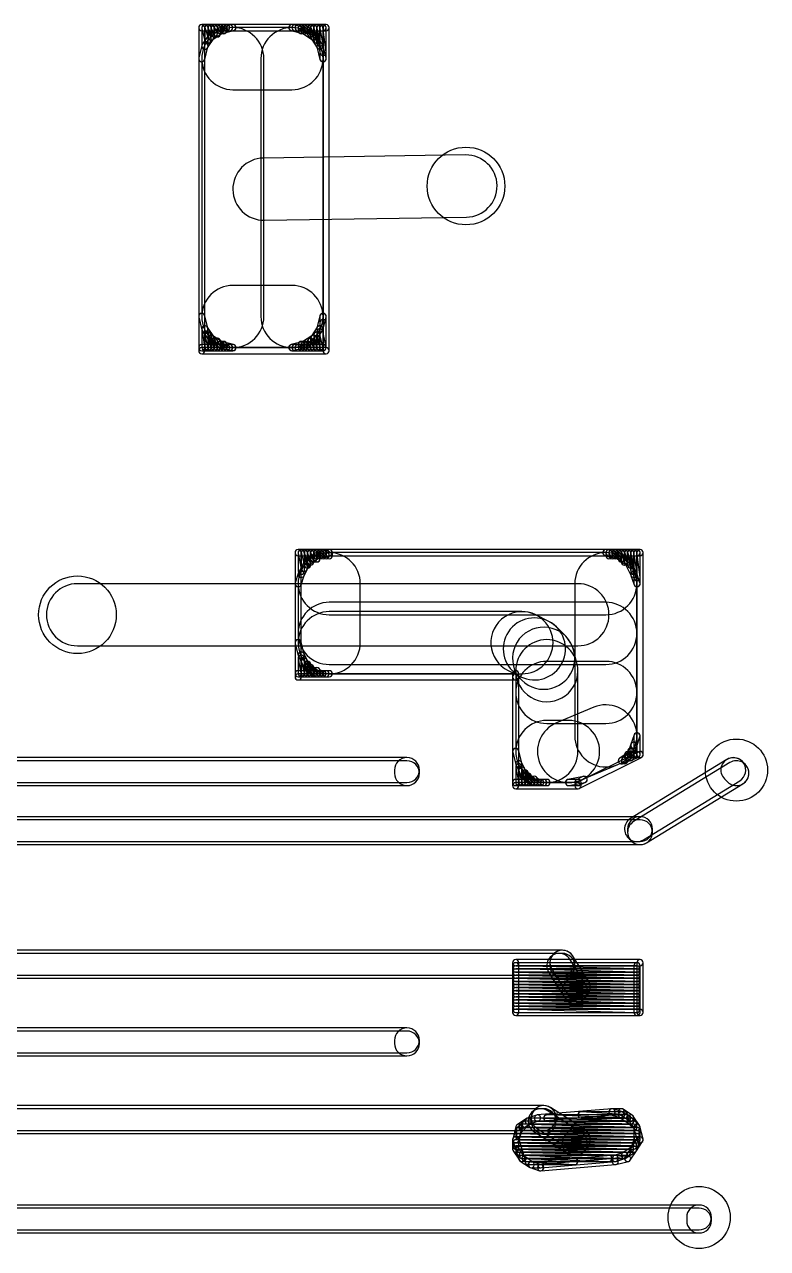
# Model space of a CAD drawing. Extents: x 2.7 to 76.1, y 3.1 to 47.6.
# Drawn here: x 69.26 to 75.34, y 16.93 to 26.94 of the extents above; entities that cross this region are included whole.
import ezdxf

# ---------------------------------------------------------------- set-up
doc = ezdxf.new("R2010")
doc.units = 0

msp = doc.modelspace()

# ---------------------------------------------------------------- linework, layer by layer
for points in [[(70.9676, 26.9399), (70.7136, 26.9399, 1), (70.7136, 26.88905), (70.9676, 26.88905, 1)], [(70.688175, 26.914475), (70.688175, 26.660475, 1), (70.739025, 26.660475), (70.739025, 26.914475, 1)], [(71.7296, 26.9399), (70.7136, 26.9399, 1), (70.7136, 26.88905), (71.7296, 26.88905, 1)], [(70.688175, 26.914475), (70.688175, 24.272875, 1), (70.739025, 24.272875), (70.739025, 26.914475, 1)], [(70.71433, 26.908305), (70.73973, 26.806705, 1), (70.789065, 26.81904), (70.763665, 26.92064, 1)], [(70.764425, 26.762075), (70.764425, 26.914475, 1), (70.713575, 26.914475), (70.713575, 26.762075, 1)], [(70.740275, 26.90643), (70.765675, 26.83023, 1), (70.81392, 26.846315), (70.78852, 26.922515, 1)], [(70.789825, 26.812875), (70.789825, 26.914475, 1), (70.738975, 26.914475), (70.738975, 26.812875, 1)], [(70.767055, 26.9031), (70.792455, 26.8523, 1), (70.83794, 26.875045), (70.81254, 26.925845, 1)], [(70.815225, 26.838275), (70.815225, 26.914475, 1), (70.764375, 26.914475), (70.764375, 26.838275, 1)], [(70.792455, 26.9031), (70.817855, 26.8523, 1), (70.86334, 26.875045), (70.83794, 26.925845, 1)], [(70.840625, 26.863675), (70.840625, 26.914475, 1), (70.789775, 26.914475), (70.789775, 26.863675, 1)], [(70.82262, 26.896495), (70.84802, 26.871095, 1), (70.883975, 26.90705), (70.858575, 26.93245, 1)], [(70.866025, 26.863675), (70.866025, 26.914475, 1), (70.815175, 26.914475), (70.815175, 26.863675, 1)], [(70.872165, 26.864405), (70.973765, 26.889805, 1), (70.96143, 26.93914), (70.85983, 26.91374, 1)], [(70.84802, 26.896495), (70.87342, 26.871095, 1), (70.909375, 26.90705), (70.883975, 26.93245, 1)], [(70.891425, 26.889075), (70.891425, 26.914475, 1), (70.840575, 26.914475), (70.840575, 26.889075, 1)], [(70.916825, 26.889075), (70.916825, 26.914475, 1), (70.865975, 26.914475), (70.865975, 26.889075, 1)], [(70.8914, 26.88905), (70.9168, 26.88905, 1), (70.9168, 26.9399), (70.8914, 26.9399, 1)], [(70.9168, 26.88905), (70.9422, 26.88905, 1), (70.9422, 26.9399), (70.9168, 26.9399, 1)], [(70.9422, 26.88905), (70.9676, 26.88905, 1), (70.9676, 26.9399), (70.9422, 26.9399, 1)], [(71.44403, 26.889805), (71.54563, 26.864405, 1), (71.557965, 26.91374), (71.456365, 26.93914, 1)], [(71.7042, 26.9399), (71.4502, 26.9399, 1), (71.4502, 26.88905), (71.7042, 26.88905, 1)], [(71.4756, 26.88905), (71.501, 26.88905, 1), (71.501, 26.9399), (71.4756, 26.9399, 1)], [(71.48302, 26.896495), (71.50842, 26.871095, 1), (71.544375, 26.90705), (71.518975, 26.93245, 1)], [(71.50842, 26.896495), (71.53382, 26.871095, 1), (71.569775, 26.90705), (71.544375, 26.93245, 1)], [(71.551825, 26.889075), (71.551825, 26.914475, 1), (71.500975, 26.914475), (71.500975, 26.889075, 1)], [(71.53382, 26.896495), (71.55922, 26.871095, 1), (71.595175, 26.90705), (71.569775, 26.93245, 1)], [(71.577225, 26.889075), (71.577225, 26.914475, 1), (71.526375, 26.914475), (71.526375, 26.889075, 1)], [(71.554455, 26.9031), (71.579855, 26.8523, 1), (71.62534, 26.875045), (71.59994, 26.925845, 1)], [(71.602625, 26.889075), (71.602625, 26.914475, 1), (71.551775, 26.914475), (71.551775, 26.889075, 1)], [(71.578475, 26.90643), (71.603875, 26.83023, 1), (71.65212, 26.846315), (71.62672, 26.922515, 1)], [(71.628025, 26.863675), (71.628025, 26.914475, 1), (71.577175, 26.914475), (71.577175, 26.863675, 1)], [(71.60333, 26.908305), (71.62873, 26.806705, 1), (71.678065, 26.81904), (71.652665, 26.92064, 1)], [(71.653425, 26.838275), (71.653425, 26.914475, 1), (71.602575, 26.914475), (71.602575, 26.838275, 1)], [(71.628465, 26.909485), (71.653865, 26.782485, 1), (71.70373, 26.79246), (71.67833, 26.91946, 1)], [(71.678825, 26.812875), (71.678825, 26.914475, 1), (71.627975, 26.914475), (71.627975, 26.812875, 1)], [(71.65357, 26.91132), (71.67897, 26.70812, 1), (71.729425, 26.714425), (71.704025, 26.917625, 1)], [(71.704225, 26.787475), (71.704225, 26.914475, 1), (71.653375, 26.914475), (71.653375, 26.787475, 1)], [(71.729625, 26.711275), (71.729625, 26.914475, 1), (71.678775, 26.914475), (71.678775, 26.711275, 1)], [(71.729625, 26.660475), (71.729625, 26.914475, 1), (71.678775, 26.914475), (71.678775, 26.660475, 1)], [(71.755025, 24.272875), (71.755025, 26.914475, 1), (71.704175, 26.914475), (71.704175, 24.272875, 1)], [(71.4502, 26.9145), (70.9676, 26.9145, 1), (70.9676, 26.40645), (71.4502, 26.40645, 1)], [(70.713575, 26.660475), (70.713575, 24.552275, 1), (71.221625, 24.552275), (71.221625, 26.660475, 1)], [(70.76015, 26.74797), (70.81095, 26.82417, 1), (70.768645, 26.852375), (70.717845, 26.776175, 1)], [(70.8039, 26.81712), (70.8801, 26.86792, 1), (70.851895, 26.910225), (70.775695, 26.859425, 1)], [(71.704225, 24.552275), (71.704225, 26.660475, 1), (71.196175, 26.660475), (71.196175, 24.552275, 1)], [(71.537695, 26.86792), (71.613895, 26.81712, 1), (71.6421, 26.859425), (71.5659, 26.910225, 1)], [(71.606845, 26.82417), (71.657645, 26.74797, 1), (71.69995, 26.776175), (71.64915, 26.852375, 1)], [(70.738265, 26.654305), (70.763665, 26.755905, 1), (70.71433, 26.76824), (70.68893, 26.66664, 1)], [(71.65413, 26.755905), (71.67953, 26.654305, 1), (71.728865, 26.66664), (71.703465, 26.76824, 1)], [(72.86869, 25.873065), (71.21769, 25.847665, 1), (71.225505, 25.33968), (72.876505, 25.36508, 1)], [(70.9676, 24.29825), (71.4502, 24.29825, 1), (71.4502, 24.8063), (70.9676, 24.8063, 1)], [(70.763665, 24.45684), (70.738265, 24.55844, 1), (70.68893, 24.546105), (70.71433, 24.444505, 1)], [(70.688175, 24.552275), (70.688175, 24.298275, 1), (70.739025, 24.298275), (70.739025, 24.552275, 1)], [(71.67953, 24.55844), (71.65413, 24.45684, 1), (71.703465, 24.444505), (71.728865, 24.546105, 1)], [(71.729625, 24.298275), (71.729625, 24.552275, 1), (71.678775, 24.552275), (71.678775, 24.298275, 1)], [(71.729625, 24.298275), (71.729625, 24.501475, 1), (71.678775, 24.501475), (71.678775, 24.298275, 1)], [(70.71392, 24.446495), (70.73932, 24.294095, 1), (70.789475, 24.30245), (70.764075, 24.45485, 1)], [(70.764425, 24.298275), (70.764425, 24.450675, 1), (70.713575, 24.450675), (70.713575, 24.298275, 1)], [(70.81095, 24.388575), (70.76015, 24.464775, 1), (70.717845, 24.43657), (70.768645, 24.36037, 1)], [(70.73973, 24.393705), (70.76513, 24.292105, 1), (70.814465, 24.30444), (70.789065, 24.40604, 1)], [(70.789825, 24.298275), (70.789825, 24.399875, 1), (70.738975, 24.399875), (70.738975, 24.298275, 1)], [(71.657645, 24.464775), (71.606845, 24.388575, 1), (71.64915, 24.36037), (71.69995, 24.43657, 1)], [(71.62873, 24.393705), (71.65413, 24.292105, 1), (71.703465, 24.30444), (71.678065, 24.40604, 1)], [(71.678825, 24.298275), (71.678825, 24.399875, 1), (71.627975, 24.399875), (71.627975, 24.298275, 1)], [(71.653865, 24.420285), (71.679265, 24.293285, 1), (71.72913, 24.30326), (71.70373, 24.43026, 1)], [(71.704225, 24.298275), (71.704225, 24.425275, 1), (71.653375, 24.425275), (71.653375, 24.298275, 1)], [(70.7136, 24.27285), (70.9676, 24.27285, 1), (70.9676, 24.3237), (70.7136, 24.3237, 1)], [(70.765675, 24.36643), (70.791075, 24.29023, 1), (70.83932, 24.306315), (70.81392, 24.382515, 1)], [(70.815225, 24.298275), (70.815225, 24.374475, 1), (70.764375, 24.374475), (70.764375, 24.298275, 1)], [(70.8801, 24.344825), (70.8039, 24.395625, 1), (70.775695, 24.35332), (70.851895, 24.30252, 1)], [(70.792455, 24.3377), (70.817855, 24.2869, 1), (70.86334, 24.309645), (70.83794, 24.360445, 1)], [(70.840625, 24.298275), (70.840625, 24.349075, 1), (70.789775, 24.349075), (70.789775, 24.298275, 1)], [(70.817855, 24.3377), (70.843255, 24.2869, 1), (70.88874, 24.309645), (70.86334, 24.360445, 1)], [(70.866025, 24.298275), (70.866025, 24.349075, 1), (70.815175, 24.349075), (70.815175, 24.298275, 1)], [(70.973765, 24.32294), (70.872165, 24.34834, 1), (70.85983, 24.299005), (70.96143, 24.273605, 1)], [(70.84802, 24.305695), (70.87342, 24.280295, 1), (70.909375, 24.31625), (70.883975, 24.34165, 1)], [(70.891425, 24.298275), (70.891425, 24.323675, 1), (70.840575, 24.323675), (70.840575, 24.298275, 1)], [(70.87342, 24.305695), (70.89882, 24.280295, 1), (70.934775, 24.31625), (70.909375, 24.34165, 1)], [(70.916825, 24.298275), (70.916825, 24.323675, 1), (70.865975, 24.323675), (70.865975, 24.298275, 1)], [(70.9168, 24.27285), (70.9422, 24.27285, 1), (70.9422, 24.3237), (70.9168, 24.3237, 1)], [(70.9422, 24.27285), (70.9676, 24.27285, 1), (70.9676, 24.3237), (70.9422, 24.3237, 1)], [(71.54563, 24.34834), (71.44403, 24.32294, 1), (71.456365, 24.273605), (71.557965, 24.299005, 1)], [(71.4502, 24.27285), (71.7042, 24.27285, 1), (71.7042, 24.3237), (71.4502, 24.3237, 1)], [(71.4756, 24.27285), (71.501, 24.27285, 1), (71.501, 24.3237), (71.4756, 24.3237, 1)], [(71.501, 24.27285), (71.5264, 24.27285, 1), (71.5264, 24.3237), (71.501, 24.3237, 1)], [(71.50842, 24.305695), (71.53382, 24.280295, 1), (71.569775, 24.31625), (71.544375, 24.34165, 1)], [(71.551825, 24.298275), (71.551825, 24.323675, 1), (71.500975, 24.323675), (71.500975, 24.298275, 1)], [(71.53382, 24.305695), (71.55922, 24.280295, 1), (71.595175, 24.31625), (71.569775, 24.34165, 1)], [(71.613895, 24.395625), (71.537695, 24.344825, 1), (71.5659, 24.30252), (71.6421, 24.35332, 1)], [(71.577225, 24.298275), (71.577225, 24.323675, 1), (71.526375, 24.323675), (71.526375, 24.298275, 1)], [(71.55922, 24.305695), (71.58462, 24.280295, 1), (71.620575, 24.31625), (71.595175, 24.34165, 1)], [(71.602625, 24.298275), (71.602625, 24.323675, 1), (71.551775, 24.323675), (71.551775, 24.298275, 1)], [(71.579855, 24.3377), (71.605255, 24.2869, 1), (71.65074, 24.309645), (71.62534, 24.360445, 1)], [(71.628025, 24.298275), (71.628025, 24.349075, 1), (71.577175, 24.349075), (71.577175, 24.298275, 1)], [(71.603875, 24.36643), (71.629275, 24.29023, 1), (71.67752, 24.306315), (71.65212, 24.382515, 1)], [(71.653425, 24.298275), (71.653425, 24.374475, 1), (71.602575, 24.374475), (71.602575, 24.298275, 1)], [(70.7136, 24.24745), (71.7296, 24.24745, 1), (71.7296, 24.2983), (70.7136, 24.2983, 1)], [(71.755, 22.6473), (71.501, 22.6473, 1), (71.501, 22.59645), (71.755, 22.59645, 1)], [(71.475575, 22.621875), (71.475575, 22.367875, 1), (71.526425, 22.367875), (71.526425, 22.621875, 1)], [(74.295, 22.6473), (71.501, 22.6473, 1), (71.501, 22.59645), (74.295, 22.59645, 1)], [(71.475575, 22.621875), (71.475575, 21.605875, 1), (71.526425, 21.605875), (71.526425, 22.621875, 1)], [(71.501465, 22.616885), (71.526865, 22.489885, 1), (71.57673, 22.49986), (71.55133, 22.62686, 1)], [(71.551825, 22.469475), (71.551825, 22.621875, 1), (71.500975, 22.621875), (71.500975, 22.469475, 1)], [(74.0156, 22.6219), (71.755, 22.6219, 1), (71.755, 22.11385), (74.0156, 22.11385, 1)], [(71.500975, 22.367875), (71.500975, 21.885275, 1), (72.009025, 21.885275), (72.009025, 22.367875, 1)], [(71.52713, 22.615705), (71.55253, 22.514105, 1), (71.601865, 22.52644), (71.576465, 22.62804, 1)], [(71.577225, 22.494875), (71.577225, 22.621875, 1), (71.526375, 22.621875), (71.526375, 22.494875, 1)], [(71.553075, 22.61383), (71.578475, 22.53763, 1), (71.62672, 22.553715), (71.60132, 22.629915, 1)], [(71.602625, 22.520275), (71.602625, 22.621875, 1), (71.551775, 22.621875), (71.551775, 22.520275, 1)], [(71.5913, 22.52452), (71.6675, 22.57532, 1), (71.639295, 22.617625), (71.563095, 22.566825, 1)], [(71.579855, 22.6105), (71.605255, 22.5597, 1), (71.65074, 22.582445), (71.62534, 22.633245, 1)], [(71.628025, 22.545675), (71.628025, 22.621875, 1), (71.577175, 22.621875), (71.577175, 22.545675, 1)], [(71.605255, 22.6105), (71.630655, 22.5597, 1), (71.67614, 22.582445), (71.65074, 22.633245, 1)], [(71.653425, 22.571075), (71.653425, 22.621875, 1), (71.602575, 22.621875), (71.602575, 22.571075, 1)], [(71.659565, 22.571805), (71.761165, 22.597205, 1), (71.74883, 22.64654), (71.64723, 22.62114, 1)], [(71.63542, 22.603895), (71.66082, 22.578495, 1), (71.696775, 22.61445), (71.671375, 22.63985, 1)], [(71.678825, 22.571075), (71.678825, 22.621875, 1), (71.627975, 22.621875), (71.627975, 22.571075, 1)], [(71.66082, 22.603895), (71.68622, 22.578495, 1), (71.722175, 22.61445), (71.696775, 22.63985, 1)], [(71.704225, 22.596475), (71.704225, 22.621875, 1), (71.653375, 22.621875), (71.653375, 22.596475, 1)], [(71.68622, 22.603895), (71.71162, 22.578495, 1), (71.747575, 22.61445), (71.722175, 22.63985, 1)], [(71.729625, 22.596475), (71.729625, 22.621875, 1), (71.678775, 22.621875), (71.678775, 22.596475, 1)], [(71.71162, 22.603895), (71.73702, 22.578495, 1), (71.772975, 22.61445), (71.747575, 22.63985, 1)], [(71.755025, 22.596475), (71.755025, 22.621875, 1), (71.704175, 22.621875), (71.704175, 22.596475, 1)], [(71.780425, 22.596475), (71.780425, 22.621875, 1), (71.729575, 22.621875), (71.729575, 22.596475, 1)], [(74.269625, 21.123275), (74.269625, 22.367875, 1), (73.761575, 22.367875), (73.761575, 21.123275, 1)], [(74.00943, 22.597205), (74.11103, 22.571805, 1), (74.123365, 22.62114), (74.021765, 22.64654, 1)], [(74.2696, 22.6473), (74.0156, 22.6473, 1), (74.0156, 22.59645), (74.2696, 22.59645, 1)], [(74.02302, 22.603895), (74.04842, 22.578495, 1), (74.084375, 22.61445), (74.058975, 22.63985, 1)], [(74.066425, 22.596475), (74.066425, 22.621875, 1), (74.015575, 22.621875), (74.015575, 22.596475, 1)], [(74.04842, 22.603895), (74.07382, 22.578495, 1), (74.109775, 22.61445), (74.084375, 22.63985, 1)], [(74.091825, 22.596475), (74.091825, 22.621875, 1), (74.040975, 22.621875), (74.040975, 22.596475, 1)], [(74.07382, 22.603895), (74.09922, 22.578495, 1), (74.135175, 22.61445), (74.109775, 22.63985, 1)], [(74.117225, 22.596475), (74.117225, 22.621875, 1), (74.066375, 22.621875), (74.066375, 22.596475, 1)], [(74.094455, 22.6105), (74.119855, 22.5597, 1), (74.16534, 22.582445), (74.13994, 22.633245, 1)], [(74.142625, 22.596475), (74.142625, 22.621875, 1), (74.091775, 22.621875), (74.091775, 22.596475, 1)], [(74.103095, 22.57532), (74.179295, 22.52452, 1), (74.2075, 22.566825), (74.1313, 22.617625, 1)], [(74.118475, 22.61383), (74.143875, 22.53763, 1), (74.19212, 22.553715), (74.16672, 22.629915, 1)], [(74.168025, 22.571075), (74.168025, 22.621875, 1), (74.117175, 22.621875), (74.117175, 22.571075, 1)], [(74.143875, 22.61383), (74.169275, 22.53763, 1), (74.21752, 22.553715), (74.19212, 22.629915, 1)], [(74.193425, 22.545675), (74.193425, 22.621875, 1), (74.142575, 22.621875), (74.142575, 22.545675, 1)], [(74.16873, 22.615705), (74.19413, 22.514105, 1), (74.243465, 22.52644), (74.218065, 22.62804, 1)], [(74.218825, 22.545675), (74.218825, 22.621875, 1), (74.167975, 22.621875), (74.167975, 22.545675, 1)], [(74.19372, 22.617695), (74.21912, 22.465295, 1), (74.269275, 22.47365), (74.243875, 22.62605, 1)], [(74.244225, 22.520275), (74.244225, 22.621875, 1), (74.193375, 22.621875), (74.193375, 22.520275, 1)], [(74.21897, 22.61872), (74.24437, 22.41552, 1), (74.294825, 22.421825), (74.269425, 22.625025, 1)], [(74.269625, 22.469475), (74.269625, 22.621875, 1), (74.218775, 22.621875), (74.218775, 22.469475, 1)], [(74.295025, 22.418675), (74.295025, 22.621875, 1), (74.244175, 22.621875), (74.244175, 22.418675, 1)], [(74.295025, 22.367875), (74.295025, 22.621875, 1), (74.244175, 22.621875), (74.244175, 22.367875, 1)], [(74.320425, 20.970875), (74.320425, 22.621875, 1), (74.269575, 22.621875), (74.269575, 20.970875, 1)], [(71.54914, 22.4327), (71.59994, 22.5343, 1), (71.554455, 22.557045), (71.503655, 22.455445, 1)], [(74.170655, 22.5343), (74.221455, 22.4327, 1), (74.26694, 22.455445), (74.21614, 22.557045, 1)], [(71.52512, 22.35983), (71.55052, 22.43603, 1), (71.502275, 22.452115), (71.476875, 22.375915, 1)], [(74.220075, 22.43603), (74.245475, 22.35983, 1), (74.29372, 22.375915), (74.26832, 22.452115, 1)], [(69.6976, 21.85985), (73.787, 21.85985, 1), (73.787, 22.3679), (69.6976, 22.3679, 1)], [(71.755, 21.70745), (74.0156, 21.70745, 1), (74.0156, 22.2155), (71.755, 22.2155, 1)], [(71.755, 21.63125), (73.3298, 21.63125, 1), (73.3298, 22.1393), (71.755, 22.1393, 1)], [(73.216195, 21.658065), (73.317795, 21.607265, 1), (73.545, 22.06168), (73.4434, 22.11248, 1)], [(73.251775, 21.65485), (73.327975, 21.57865, 1), (73.68722, 21.937895), (73.61102, 22.014095, 1)], [(73.261155, 21.69666), (73.286555, 21.59506, 1), (73.77944, 21.718285), (73.75404, 21.819885, 1)], [(71.551065, 21.78984), (71.525665, 21.89144, 1), (71.47633, 21.879105), (71.50173, 21.777505, 1)], [(71.475575, 21.885275), (71.475575, 21.631275, 1), (71.526425, 21.631275), (71.526425, 21.885275, 1)], [(73.278975, 21.656675), (73.278975, 20.996275, 1), (73.787025, 20.996275), (73.787025, 21.656675, 1)], [(71.59994, 21.693445), (71.54914, 21.795045, 1), (71.503655, 21.7723), (71.554455, 21.6707, 1)], [(71.501465, 21.753285), (71.526865, 21.626285, 1), (71.57673, 21.63626), (71.55133, 21.76326, 1)], [(71.551825, 21.631275), (71.551825, 21.758275, 1), (71.500975, 21.758275), (71.500975, 21.631275, 1)], [(71.52713, 21.726705), (71.55253, 21.625105, 1), (71.601865, 21.63744), (71.576465, 21.73904, 1)], [(71.577225, 21.631275), (71.577225, 21.732875, 1), (71.526375, 21.732875), (71.526375, 21.631275, 1)], [(71.553075, 21.69943), (71.578475, 21.62323, 1), (71.62672, 21.639315), (71.60132, 21.715515, 1)], [(71.602625, 21.631275), (71.602625, 21.707475, 1), (71.551775, 21.707475), (71.551775, 21.631275, 1)], [(73.533, 21.22485), (74.0156, 21.22485, 1), (74.0156, 21.7329), (73.533, 21.7329, 1)], [(71.501, 21.60585), (71.755, 21.60585, 1), (71.755, 21.6567), (71.501, 21.6567, 1)], [(71.501, 21.58045), (73.279, 21.58045, 1), (73.279, 21.6313), (71.501, 21.6313, 1)], [(71.6675, 21.652425), (71.5913, 21.703225, 1), (71.563095, 21.66092), (71.639295, 21.61012, 1)], [(71.579855, 21.6707), (71.605255, 21.6199, 1), (71.65074, 21.642645), (71.62534, 21.693445, 1)], [(71.628025, 21.631275), (71.628025, 21.682075, 1), (71.577175, 21.682075), (71.577175, 21.631275, 1)], [(71.61002, 21.638695), (71.63542, 21.613295, 1), (71.671375, 21.64925), (71.645975, 21.67465, 1)], [(71.653425, 21.631275), (71.653425, 21.656675, 1), (71.602575, 21.656675), (71.602575, 21.631275, 1)], [(71.63542, 21.638695), (71.66082, 21.613295, 1), (71.696775, 21.64925), (71.671375, 21.67465, 1)], [(71.678825, 21.631275), (71.678825, 21.656675, 1), (71.627975, 21.656675), (71.627975, 21.631275, 1)], [(71.755, 21.6567), (71.6534, 21.6567, 1), (71.6534, 21.60585), (71.755, 21.60585, 1)], [(71.6788, 21.60585), (71.7042, 21.60585, 1), (71.7042, 21.6567), (71.6788, 21.6567, 1)], [(71.7042, 21.60585), (71.7296, 21.60585, 1), (71.7296, 21.6567), (71.7042, 21.6567, 1)], [(71.7296, 21.60585), (71.755, 21.60585, 1), (71.755, 21.6567), (71.7296, 21.6567, 1)], [(73.304425, 21.605875), (73.304425, 21.631275, 1), (73.253575, 21.631275), (73.253575, 21.605875, 1)], [(73.253575, 21.631275), (73.253575, 21.605875, 1), (73.304425, 21.605875), (73.304425, 21.631275, 1)], [(73.253575, 21.605875), (73.253575, 20.716875, 1), (73.304425, 20.716875), (73.304425, 21.605875, 1)], [(73.8085, 20.76179), (74.1133, 20.88879, 1), (73.917895, 21.357755), (73.613095, 21.230755, 1)], [(73.533, 20.74225), (73.7108, 20.74225, 1), (73.7108, 21.2503), (73.533, 21.2503, 1)], [(74.245475, 21.131315), (74.220075, 21.055115, 1), (74.26832, 21.03903), (74.29372, 21.11523, 1)], [(74.295025, 20.970875), (74.295025, 21.123275, 1), (74.244175, 21.123275), (74.244175, 20.970875, 1)], [(73.329065, 20.90084), (73.303665, 21.00244, 1), (73.25433, 20.990105), (73.27973, 20.888505, 1)], [(73.253575, 20.996275), (73.253575, 20.742275, 1), (73.304425, 20.742275), (73.304425, 20.996275, 1)], [(74.220075, 21.055115), (74.194675, 20.978915, 1), (74.24292, 20.96283), (74.26832, 21.03903, 1)], [(74.20082, 20.978295), (74.22622, 20.952895, 1), (74.262175, 20.98885), (74.236775, 21.01425, 1)], [(74.244225, 20.945475), (74.244225, 20.996275, 1), (74.193375, 20.996275), (74.193375, 20.945475, 1)], [(74.269625, 20.970875), (74.269625, 21.047075, 1), (74.218775, 21.047075), (74.218775, 20.970875, 1)], [(72.39, 20.9455), (67.1576, 20.9455, 1), (67.1576, 20.74225), (72.39, 20.74225, 1)], [(67.1576, 20.71685), (72.39, 20.71685, 1), (72.39, 20.9201), (67.1576, 20.9201, 1)], [(72.491625, 20.818475), (72.491625, 20.843875, 1), (72.288375, 20.843875), (72.288375, 20.818475, 1)], [(73.37794, 20.804445), (73.32714, 20.906045, 1), (73.281655, 20.8833), (73.332455, 20.7817, 1)], [(73.79837, 20.69413), (74.30637, 20.94813, 1), (74.283625, 20.993615), (73.775625, 20.739615, 1)], [(74.15204, 20.896465), (74.27904, 20.947265, 1), (74.260155, 20.99448), (74.133155, 20.94368, 1)], [(74.204695, 20.992025), (74.128495, 20.941225, 1), (74.1567, 20.89892), (74.2329, 20.94972, 1)], [(74.185975, 20.902095), (74.211375, 20.927495, 1), (74.17542, 20.96345), (74.15002, 20.93805, 1)], [(75.00389, 20.93052), (74.21649, 20.44792, 1), (74.322705, 20.274625), (75.110105, 20.757225, 1)], [(74.17542, 20.952895), (74.20082, 20.927495, 1), (74.236775, 20.96345), (74.211375, 20.98885, 1)], [(74.218825, 20.945475), (74.218825, 20.970875, 1), (74.167975, 20.970875), (74.167975, 20.945475, 1)], [(74.348105, 20.249225), (75.135505, 20.731825, 1), (75.02929, 20.90512), (74.24189, 20.42252, 1)], [(75.154255, 20.89033), (75.128855, 20.91573, 1), (74.98514, 20.772015), (75.01054, 20.746615, 1)], [(73.279465, 20.864285), (73.304865, 20.737285, 1), (73.35473, 20.74726), (73.32933, 20.87426, 1)], [(73.329825, 20.742275), (73.329825, 20.869275, 1), (73.278975, 20.869275), (73.278975, 20.742275, 1)], [(73.30513, 20.837705), (73.33053, 20.736105, 1), (73.379865, 20.74844), (73.354465, 20.85004, 1)], [(73.355225, 20.742275), (73.355225, 20.843875, 1), (73.304375, 20.843875), (73.304375, 20.742275, 1)], [(73.331075, 20.81043), (73.356475, 20.73423, 1), (73.40472, 20.750315), (73.37932, 20.826515, 1)], [(73.380625, 20.742275), (73.380625, 20.818475, 1), (73.329775, 20.818475), (73.329775, 20.742275, 1)], [(73.4455, 20.763425), (73.3693, 20.814225, 1), (73.341095, 20.77192), (73.417295, 20.72112, 1)], [(73.357855, 20.7817), (73.383255, 20.7309, 1), (73.42874, 20.753645), (73.40334, 20.804445, 1)], [(73.406025, 20.742275), (73.406025, 20.793075, 1), (73.355175, 20.793075), (73.355175, 20.742275, 1)], [(73.279, 20.71685), (73.533, 20.71685, 1), (73.533, 20.7677), (73.279, 20.7677, 1)], [(73.279, 20.69145), (73.787, 20.69145, 1), (73.787, 20.7423), (73.279, 20.7423, 1)], [(73.38802, 20.749695), (73.41342, 20.724295, 1), (73.449375, 20.76025), (73.423975, 20.78565, 1)], [(73.431425, 20.742275), (73.431425, 20.767675, 1), (73.380575, 20.767675), (73.380575, 20.742275, 1)], [(73.41342, 20.749695), (73.43882, 20.724295, 1), (73.474775, 20.76025), (73.449375, 20.78565, 1)], [(73.456825, 20.742275), (73.456825, 20.767675, 1), (73.405975, 20.767675), (73.405975, 20.742275, 1)], [(73.533, 20.7677), (73.4314, 20.7677, 1), (73.4314, 20.71685), (73.533, 20.71685, 1)], [(73.4568, 20.71685), (73.4822, 20.71685, 1), (73.4822, 20.7677), (73.4568, 20.7677, 1)], [(73.4822, 20.71685), (73.5076, 20.71685, 1), (73.5076, 20.7677), (73.4822, 20.7677, 1)], [(73.5076, 20.71685), (73.533, 20.71685, 1), (73.533, 20.7677), (73.5076, 20.7677, 1)], [(73.83281, 20.792605), (73.70581, 20.767205, 1), (73.715785, 20.71734), (73.842785, 20.74274, 1)], [(73.7108, 20.71685), (73.787, 20.71685, 1), (73.787, 20.7677), (73.7108, 20.7677, 1)], [(73.79837, 20.71953), (73.84917, 20.74493, 1), (73.826425, 20.790415), (73.775625, 20.765015, 1)], [(74.295, 20.4629), (66.675, 20.4629, 1), (66.675, 20.25965), (74.295, 20.25965, 1)], [(66.675, 20.23425), (74.295, 20.23425, 1), (74.295, 20.4375), (66.675, 20.4375, 1)], [(74.396625, 20.335875), (74.396625, 20.361275, 1), (74.193375, 20.361275), (74.193375, 20.335875, 1)], [(73.66, 19.3707), (64.77, 19.3707, 1), (64.77, 19.16745), (73.66, 19.16745, 1)], [(64.77, 19.14205), (73.66, 19.14205, 1), (73.66, 19.3453), (64.77, 19.3453, 1)], [(73.54842, 19.18981), (73.67542, 18.98661, 1), (73.847775, 19.094335), (73.720775, 19.297535, 1)], [(73.873175, 19.119735), (73.746175, 19.322935, 1), (73.57382, 19.21521), (73.70082, 19.01201, 1)], [(73.761625, 19.243675), (73.761625, 19.269075, 1), (73.558375, 19.269075), (73.558375, 19.243675, 1)], [(74.27025, 19.21829), (73.27965, 19.24369, 1), (73.278345, 19.192855), (74.268945, 19.167455, 1)], [(74.27025, 19.19289), (73.27965, 19.21829, 1), (73.278345, 19.167455), (74.268945, 19.142055, 1)], [(74.295, 19.2945), (73.279, 19.2945, 1), (73.279, 19.24365), (74.295, 19.24365, 1)], [(73.253575, 19.269075), (73.253575, 18.862675, 1), (73.304425, 18.862675), (73.304425, 19.269075, 1)], [(74.2696, 19.2691), (73.279, 19.2691, 1), (73.279, 19.21825), (74.2696, 19.21825, 1)], [(73.253575, 19.243675), (73.253575, 18.862675, 1), (73.304425, 18.862675), (73.304425, 19.243675, 1)], [(73.279, 19.19285), (74.2696, 19.19285, 1), (74.2696, 19.2437), (73.279, 19.2437, 1)], [(73.279, 19.16745), (74.2696, 19.16745, 1), (74.2696, 19.2183), (73.279, 19.2183, 1)], [(74.295025, 18.862675), (74.295025, 19.243675, 1), (74.244175, 19.243675), (74.244175, 18.862675, 1)], [(74.320425, 18.862675), (74.320425, 19.269075, 1), (74.269575, 19.269075), (74.269575, 18.862675, 1)], [(74.27025, 19.16749), (73.27965, 19.19289, 1), (73.278345, 19.142055), (74.268945, 19.116655, 1)], [(74.27025, 19.14209), (73.27965, 19.16749, 1), (73.278345, 19.116655), (74.268945, 19.091255, 1)], [(74.27025, 19.11669), (73.27965, 19.14209, 1), (73.278345, 19.091255), (74.268945, 19.065855, 1)], [(74.27025, 19.09129), (73.27965, 19.11669, 1), (73.278345, 19.065855), (74.268945, 19.040455, 1)], [(73.279, 19.14205), (74.2696, 19.14205, 1), (74.2696, 19.1929), (73.279, 19.1929, 1)], [(73.279, 19.11665), (74.2696, 19.11665, 1), (74.2696, 19.1675), (73.279, 19.1675, 1)], [(73.279, 19.09125), (74.2696, 19.09125, 1), (74.2696, 19.1421), (73.279, 19.1421, 1)], [(74.2696, 19.1421), (73.279, 19.1421, 1), (73.279, 19.09125), (74.2696, 19.09125, 1)], [(73.279, 19.09125), (74.2696, 19.09125, 1), (74.2696, 19.1421), (73.279, 19.1421, 1)], [(73.279, 19.06585), (74.2696, 19.06585, 1), (74.2696, 19.1167), (73.279, 19.1167, 1)], [(73.833455, 18.968615), (73.858855, 18.994015, 1), (73.71514, 19.13773), (73.68974, 19.11233, 1)], [(74.27025, 19.06589), (73.27965, 19.09129, 1), (73.278345, 19.040455), (74.268945, 19.015055, 1)], [(74.27025, 19.04049), (73.27965, 19.06589, 1), (73.278345, 19.015055), (74.268945, 18.989655, 1)], [(74.27025, 19.01509), (73.27965, 19.04049, 1), (73.278345, 18.989655), (74.268945, 18.964255, 1)], [(74.27025, 18.98969), (73.27965, 19.01509, 1), (73.278345, 18.964255), (74.268945, 18.938855, 1)], [(73.279, 19.04045), (74.2696, 19.04045, 1), (74.2696, 19.0913), (73.279, 19.0913, 1)], [(73.279, 19.01505), (74.2696, 19.01505, 1), (74.2696, 19.0659), (73.279, 19.0659, 1)], [(73.279, 18.98965), (74.2696, 18.98965, 1), (74.2696, 19.0405), (73.279, 19.0405, 1)], [(73.279, 18.96425), (74.2696, 18.96425, 1), (74.2696, 19.0151), (73.279, 19.0151, 1)], [(74.27025, 18.96429), (73.27965, 18.98969, 1), (73.278345, 18.938855), (74.268945, 18.913455, 1)], [(74.27025, 18.93889), (73.27965, 18.96429, 1), (73.278345, 18.913455), (74.268945, 18.888055, 1)], [(74.27025, 18.91349), (73.27965, 18.93889, 1), (73.278345, 18.888055), (74.268945, 18.862655, 1)], [(73.279, 18.93885), (74.2696, 18.93885, 1), (74.2696, 18.9897), (73.279, 18.9897, 1)], [(73.279, 18.91345), (74.2696, 18.91345, 1), (74.2696, 18.9643), (73.279, 18.9643, 1)], [(73.279, 18.88805), (74.2696, 18.88805, 1), (74.2696, 18.9389), (73.279, 18.9389, 1)], [(73.279, 18.86265), (74.2696, 18.86265, 1), (74.2696, 18.9135), (73.279, 18.9135, 1)], [(73.279, 18.83725), (74.2696, 18.83725, 1), (74.2696, 18.8881), (73.279, 18.8881, 1)], [(73.279, 18.83725), (74.295, 18.83725, 1), (74.295, 18.8881), (73.279, 18.8881, 1)], [(72.39, 18.7357), (67.1576, 18.7357, 1), (67.1576, 18.53245), (72.39, 18.53245, 1)], [(72.491625, 18.608675), (72.491625, 18.634075, 1), (72.288375, 18.634075), (72.288375, 18.608675, 1)], [(67.1576, 18.50705), (72.39, 18.50705, 1), (72.39, 18.7103), (67.1576, 18.7103, 1)], [(73.5076, 18.1007), (65.405, 18.1007, 1), (65.405, 17.89745), (73.5076, 17.89745, 1)], [(65.405, 17.87205), (73.5076, 17.87205, 1), (73.5076, 18.0753), (65.405, 18.0753, 1)], [(73.448755, 18.023195), (73.372555, 17.997795, 1), (73.38864, 17.94955), (73.46484, 17.97495, 1)], [(73.448755, 18.023195), (73.372555, 17.997795, 1), (73.38864, 17.94955), (73.46484, 17.97495, 1)], [(73.42764, 17.887935), (73.70704, 17.710135, 1), (73.816155, 17.88161), (73.536755, 18.05941, 1)], [(73.841555, 17.90701), (73.562155, 18.08481, 1), (73.45304, 17.913335), (73.73244, 17.735535, 1)], [(73.609225, 17.973675), (73.609225, 17.999075, 1), (73.405975, 17.999075), (73.405975, 17.973675, 1)], [(74.064285, 18.07521), (73.454685, 18.02441, 1), (73.45891, 17.973735), (74.06851, 18.024535, 1)], [(74.064285, 18.07521), (73.454685, 18.02441, 1), (73.45891, 17.973735), (74.06851, 18.024535, 1)], [(74.21974, 17.99908), (73.53394, 18.02448, 1), (73.532055, 17.973665), (74.217855, 17.948265, 1)], [(73.533, 17.97365), (74.1934, 17.97365, 1), (74.1934, 18.0245), (73.533, 18.0245, 1)], [(74.19509, 18.02444), (73.81409, 18.04984, 1), (73.810705, 17.999105), (74.191705, 17.973705, 1)], [(73.8124, 17.99905), (74.168, 17.99905, 1), (74.168, 18.0499), (73.8124, 18.0499, 1)], [(74.15064, 18.048595), (74.07444, 18.073995, 1), (74.058355, 18.02575), (74.134555, 18.00035, 1)], [(74.1426, 18.0753), (74.0664, 18.0753, 1), (74.0664, 18.02445), (74.1426, 18.02445, 1)], [(74.2329, 18.020225), (74.1567, 18.071025, 1), (74.128495, 18.02872), (74.204695, 17.97792, 1)], [(74.2329, 17.994825), (74.1567, 18.045625, 1), (74.128495, 18.00332), (74.204695, 17.95252, 1)], [(74.29075, 17.936975), (74.23995, 18.013175, 1), (74.197645, 17.98497), (74.248445, 17.90877, 1)], [(73.280275, 17.905515), (73.254875, 17.829315, 1), (73.30312, 17.81323), (73.32852, 17.88943, 1)], [(73.27973, 17.92904), (73.25433, 17.82744, 1), (73.303665, 17.815105), (73.329065, 17.916705, 1)], [(74.270265, 17.89749), (73.305065, 17.92289, 1), (73.30373, 17.872055), (74.26893, 17.846655, 1)], [(73.36262, 17.99165), (73.28642, 17.91545, 1), (73.322375, 17.879495), (73.398575, 17.955695, 1)], [(73.366495, 17.994825), (73.290295, 17.944025, 1), (73.3185, 17.90172), (73.3947, 17.95252, 1)], [(73.3044, 17.87205), (74.2696, 17.87205, 1), (74.2696, 17.9229), (73.3044, 17.9229, 1)], [(74.270285, 17.92289), (73.330485, 17.94829, 1), (73.32911, 17.897455), (74.26891, 17.872055, 1)], [(73.3298, 17.89745), (74.2442, 17.89745, 1), (74.2442, 17.9483), (73.3298, 17.9483, 1)], [(73.3552, 17.92285), (74.2442, 17.92285, 1), (74.2442, 17.9737), (73.3552, 17.9737, 1)], [(74.244925, 17.948285), (73.355925, 17.973685, 1), (73.35447, 17.92286), (74.24347, 17.89746, 1)], [(74.24497, 17.973685), (73.40677, 17.999085, 1), (73.405225, 17.94826), (74.243425, 17.92286, 1)], [(73.406, 17.94825), (74.2188, 17.94825, 1), (74.2188, 17.9991), (73.406, 17.9991, 1)], [(73.833455, 17.724015), (73.858855, 17.749415, 1), (73.71514, 17.89313), (73.68974, 17.86773, 1)], [(74.287575, 17.94085), (74.236775, 17.99165, 1), (74.20082, 17.955695), (74.25162, 17.904895, 1)], [(74.319665, 17.82744), (74.294265, 17.92904, 1), (74.24493, 17.916705), (74.27033, 17.815105, 1)], [(74.295025, 17.821275), (74.295025, 17.922875, 1), (74.244175, 17.922875), (74.244175, 17.821275, 1)], [(73.254875, 17.81323), (73.280275, 17.73703, 1), (73.32852, 17.753115), (73.30312, 17.829315, 1)], [(74.244865, 17.79589), (73.279665, 17.82129, 1), (73.27833, 17.770455), (74.24353, 17.745055, 1)], [(74.27025, 17.82129), (73.27965, 17.84669, 1), (73.278345, 17.795855), (74.268945, 17.770455, 1)], [(73.279, 17.79585), (74.2696, 17.79585, 1), (74.2696, 17.8467), (73.279, 17.8467, 1)], [(73.253575, 17.821275), (73.253575, 17.745075, 1), (73.304425, 17.745075), (73.304425, 17.821275, 1)], [(73.279, 17.77045), (74.2696, 17.77045, 1), (74.2696, 17.8213), (73.279, 17.8213, 1)], [(74.270265, 17.87209), (73.305065, 17.89749, 1), (73.30373, 17.846655), (74.26893, 17.821255, 1)], [(74.270265, 17.84669), (73.305065, 17.87209, 1), (73.30373, 17.821255), (74.26893, 17.795855, 1)], [(73.3044, 17.84665), (74.2696, 17.84665, 1), (74.2696, 17.8975), (73.3044, 17.8975, 1)], [(73.3044, 17.82125), (74.2696, 17.82125, 1), (74.2696, 17.8721), (73.3044, 17.8721, 1)], [(74.26832, 17.73703), (74.29372, 17.81323, 1), (74.245475, 17.829315), (74.220075, 17.753115, 1)], [(74.26535, 17.73097), (74.31615, 17.80717, 1), (74.273845, 17.835375), (74.223045, 17.759175, 1)], [(74.244865, 17.77049), (73.279665, 17.79589, 1), (73.27833, 17.745055), (74.24353, 17.719655, 1)], [(73.279, 17.74505), (74.2442, 17.74505, 1), (74.2442, 17.7959), (73.279, 17.7959, 1)], [(74.2188, 17.7705), (73.279, 17.7705, 1), (73.279, 17.71965), (74.2188, 17.71965, 1)], [(73.279, 17.71965), (74.2442, 17.71965, 1), (74.2442, 17.7705), (73.279, 17.7705, 1)], [(73.257845, 17.73097), (73.308645, 17.65477, 1), (73.35095, 17.682975), (73.30015, 17.759175, 1)], [(73.280275, 17.73703), (73.305675, 17.66083, 1), (73.35392, 17.676915), (73.32852, 17.753115, 1)], [(74.168745, 17.719685), (73.305145, 17.745085, 1), (73.30365, 17.69426), (74.16725, 17.66886, 1)], [(73.3044, 17.71965), (74.2188, 17.71965, 1), (74.2188, 17.7705), (73.3044, 17.7705, 1)], [(74.194125, 17.745085), (73.305125, 17.770485, 1), (73.30367, 17.71966), (74.19267, 17.69426, 1)], [(73.3044, 17.69425), (74.1934, 17.69425, 1), (74.1934, 17.7451), (73.3044, 17.7451, 1)], [(74.041905, 17.69428), (73.330705, 17.71968, 1), (73.32889, 17.668865), (74.04009, 17.643465, 1)], [(73.3298, 17.66885), (74.168, 17.66885, 1), (74.168, 17.7197), (73.3298, 17.7197, 1)], [(74.09984, 17.64475), (74.17604, 17.67015, 1), (74.159955, 17.718395), (74.083755, 17.692995, 1)], [(74.1821, 17.67312), (74.2583, 17.72392, 1), (74.230095, 17.766225), (74.153895, 17.715425, 1)], [(74.21455, 17.65477), (74.26535, 17.73097, 1), (74.223045, 17.759175), (74.172245, 17.682975, 1)], [(73.315695, 17.64772), (73.391895, 17.59692, 1), (73.4201, 17.639225), (73.3439, 17.690025, 1)], [(73.315695, 17.64772), (73.391895, 17.59692, 1), (73.4201, 17.639225), (73.3439, 17.690025, 1)], [(73.763185, 17.66885), (73.356785, 17.69425, 1), (73.35361, 17.643495), (73.76001, 17.618095, 1)], [(73.3552, 17.64345), (74.041, 17.64345, 1), (74.041, 17.6943), (73.3552, 17.6943, 1)], [(73.3806, 17.61805), (73.7616, 17.61805, 1), (73.7616, 17.6689), (73.3806, 17.6689, 1)], [(73.397955, 17.59395), (73.474155, 17.56855, 1), (73.49024, 17.616795), (73.41404, 17.642195, 1)], [(73.406, 17.59265), (73.4822, 17.59265, 1), (73.4822, 17.6435), (73.406, 17.6435, 1)], [(73.48431, 17.592735), (74.09391, 17.643535, 1), (74.089685, 17.69421), (73.480085, 17.64341, 1)], [(73.48431, 17.567335), (74.09391, 17.618135, 1), (74.089685, 17.66881), (73.480085, 17.61801, 1)], [(74.097965, 17.618805), (74.199565, 17.644205, 1), (74.18723, 17.69354), (74.08563, 17.66814, 1)], [(74.7776, 17.2879), (65.8876, 17.2879, 1), (65.8876, 17.08465), (74.7776, 17.08465, 1)], [(65.8876, 17.05925), (74.7776, 17.05925, 1), (74.7776, 17.2625), (65.8876, 17.2625, 1)], [(74.879225, 17.160875), (74.879225, 17.186275, 1), (74.675975, 17.186275), (74.675975, 17.160875, 1)]]:
    msp.add_lwpolyline(points, format="xyb", close=True)
for centre, radius in [((72.8726, 25.619075), 0.3175), ((69.6976, 22.113875), 0.3175), ((75.0824, 20.843875), 0.254), ((74.7776, 17.186275), 0.254)]:
    msp.add_circle(centre, radius)

doc.saveas('drawing.dxf')
